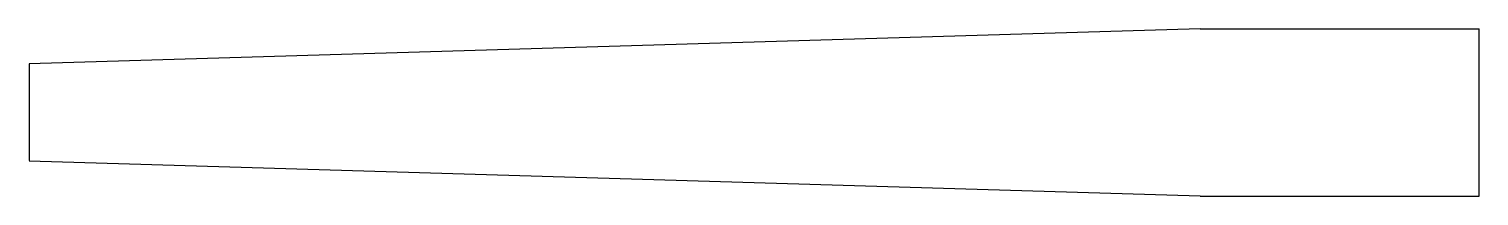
# Model space of a CAD drawing. Extents: x -134 to 282, y -241 to -193.
import ezdxf

# ---------------------------------------------------------------- set-up
doc = ezdxf.new("R2010")
doc.units = 0
doc.header["$MEASUREMENT"] = 0
doc.layers.add('MODELSKETCH_VISIBLE', color=7, linetype='CONTINUOUS')

msp = doc.modelspace()

# ---------------------------------------------------------------- linework, layer by layer
at = {"layer": 'MODELSKETCH_VISIBLE'}
for p, q in [((201.99, -193.1), (-134.01, -203.1)), ((201.99, -193.1), (281.99, -193.1)), ((281.99, -241.1), (281.99, -193.1)), ((-134.01, -203.1), (-134.01, -230.86)), ((201.99, -241.1), (-134.01, -231.1)), ((201.99, -241.1), (281.99, -241.1))]:
    msp.add_line(p, q, dxfattribs=at)

doc.saveas('drawing.dxf')
